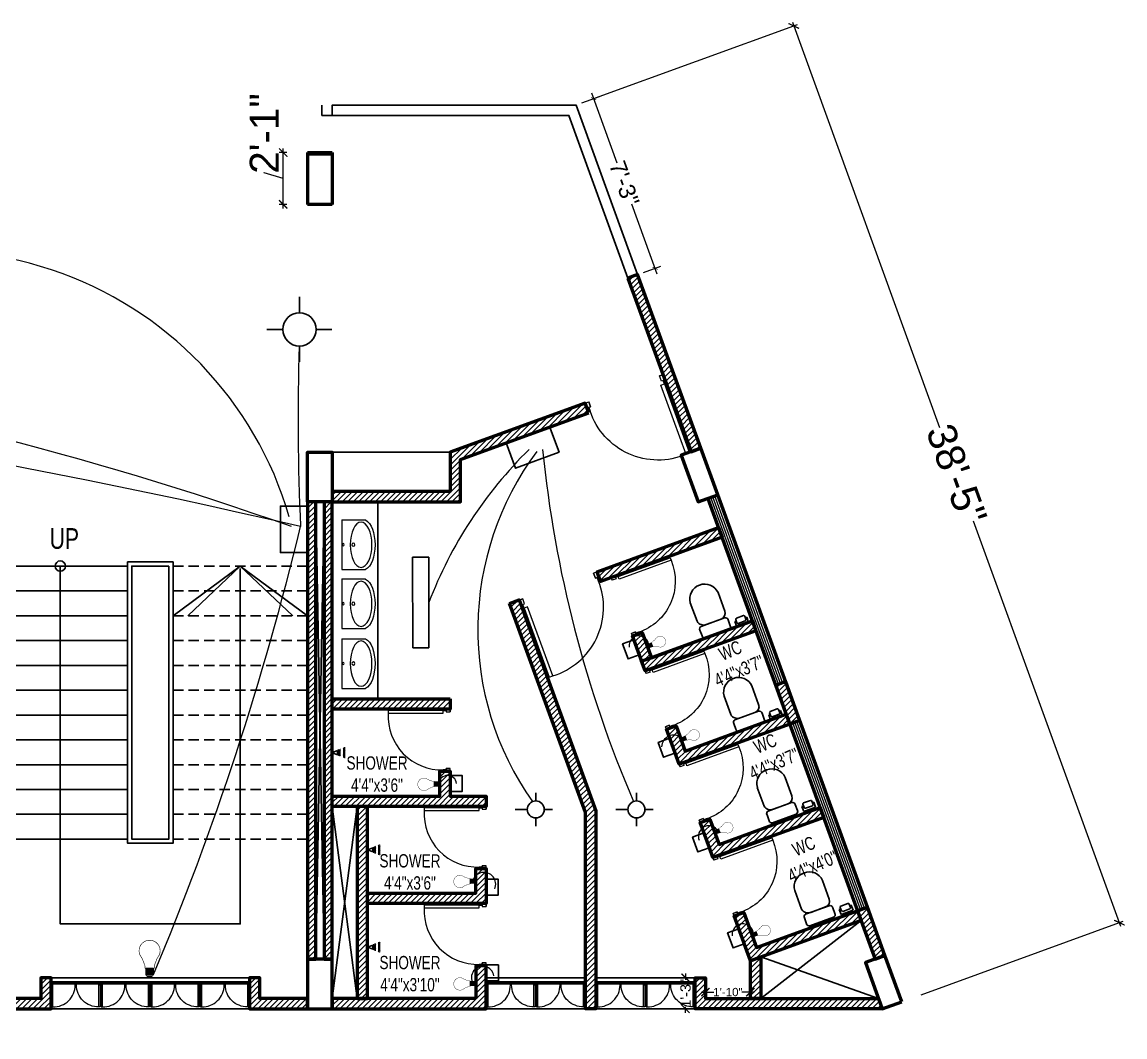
# Model space of a CAD drawing. Header units: inches. Extents: x -20263 to 10253, y -4567 to 3195.
# Drawn here: x -8318 to -7785, y 55 to 546 of the extents above; entities that cross this region are included whole.
import ezdxf

# ---------------------------------------------------------------- set-up
doc = ezdxf.new("R2010")
doc.units = ezdxf.units.IN
doc.header["$MEASUREMENT"] = 0
doc.linetypes.add('DASHED2', pattern=[0.375, 0.25, -0.125])
for name, color, linetype, lineweight in [('A-TEXT', 7, 'Continuous', 5), ('ar-DOOR-WOOD', 44, 'Continuous', 0), ('column', 1, 'Continuous', 50), ('Dimension', 18, 'Continuous', 9), ('illustr-TOILET FIXTURE', 171, 'Continuous', 0), ('light wiring', 1, 'Continuous', 5), ('Main Wall', 250, 'Continuous', 13), ('window', 160, 'Continuous', 9)]:
    doc.layers.add(name, color=color, linetype=linetype, lineweight=lineweight)
for name, color, linetype in [('BOX', 7, 'Continuous'), ('Electrical Installation', 50, 'Continuous'), ('plug ins', 7, 'Continuous')]:
    doc.layers.add(name, color=color, linetype=linetype)
doc.layers.add('hatch brick', color=32, linetype='Continuous', lineweight=0, transparency=0.4)
doc.styles.add('SIMPLE', font='romantic.ttf')
doc.styles.get("Standard").update_dxf_attribs({"font": 'arial.ttf'})
doc.dimstyles.new('Architectural', dxfattribs={"dimtxt": 14, "dimasz": 4, "dimexe": 2, "dimexo": 10, "dimgap": 0.09, "dimtad": 0, "dimdec": 0, "dimzin": 0, "dimdsep": 46, "dimlunit": 4, "dimtxsty": 'Standard', "dimblk": 'ARCHTICK', "dimcen": 0.09, "dimdle": 2, "dimclrd": 256, "dimclre": 256, "dimclrt": 256, "dimadec": 0, "dimazin": 0, "dimtfac": 1, "dimtdec": 0, "dimtofl": 0, "dimtmove": 1, "dimatfit": 2, "dimfxl": 12, "dimtolj": 1, "dimtzin": 0, "dimlwd": -1, "dimlwe": -1, "dimarcsym": 0})
doc.dimstyles.new('Architectural small', dxfattribs={"dimtxt": 8, "dimasz": 2, "dimexe": 3, "dimexo": 3, "dimgap": 0.09, "dimtad": 0, "dimdec": 0, "dimzin": 0, "dimdsep": 46, "dimlunit": 4, "dimtxsty": 'Standard', "dimblk": 'ARCHTICK', "dimcen": 0.09, "dimdle": 3, "dimclrd": 6, "dimclre": 6, "dimclrt": 5, "dimadec": 0, "dimazin": 0, "dimtfac": 1, "dimtdec": 0, "dimtofl": 0, "dimtmove": 1, "dimatfit": 2, "dimfxl": 12, "dimtolj": 1, "dimtzin": 0, "dimlwd": 18, "dimlwe": 18, "dimarcsym": 0})

# ---------------------------------------------------------------- blocks, each defined once
blk = doc.blocks.new('_ArchTick')
at = {"color": 0, "linetype": 'ByBlock', "const_width": 0.15}
blk.add_lwpolyline([(-0.5, -0.5), (0.5, 0.5)], dxfattribs=at)
blk = doc.blocks.new('*D154')
at = {"layer": 'Defpoints', "color": 0, "transparency": 16777216}
for p in [(-8050.43, 505.57), (-7787.77, 110.4), (-7893, 72.18)]:
    blk.add_point(p, dxfattribs=at)
at = {"layer": 'Dimension', "transparency": 16777216}
for p, q in [((-8041.03, 508.99), (-7943.32, 544.48)), ((-7945.88, 545.68), (-7874.72, 349.78)), ((-7787.09, 108.52), (-7858.24, 304.42)), ((-7883.6, 75.59), (-7785.89, 111.08))]:
    blk.add_line(p, q, dxfattribs=at)
at = {"layer": 'Dimension', "transparency": 16777216, "xscale": 4, "yscale": 4, "zscale": 4}
for p, rotation in [((-7945.2, 543.8), 109.9628844869782), ((-7787.77, 110.4), 289.9628844869782)]:
    blk.add_blockref('_ArchTick', p, dxfattribs=dict(at, rotation=rotation))
at = {"layer": 'Dimension', "transparency": 16777216, "insert": (-7866.48, 327.1), "char_height": 14, "attachment_point": 5, "rotation": 289.9629}
blk.add_mtext('\\A1;38\'-5"', dxfattribs=at)
blk = doc.blocks.new('*D156')
at = {"layer": 'Defpoints', "color": 0, "transparency": 16777216}
for p in [(-8050.43, 505.57), (-8012.27, 426.68), (-8020.67, 423.63)]:
    blk.add_point(p, dxfattribs=at)
at = {"layer": 'Dimension', "color": 6, "lineweight": 18, "transparency": 16777216}
for p, q in [((-8047.61, 506.6), (-8039.21, 509.65)), ((-8043.05, 511.44), (-8030.8, 477.7)), ((-8011.24, 423.86), (-8023.5, 457.6)), ((-8017.85, 424.66), (-8009.45, 427.71))]:
    blk.add_line(p, q, dxfattribs=at)
at = {"layer": 'Dimension', "color": 6, "lineweight": 18, "transparency": 16777216, "xscale": 2, "yscale": 2, "zscale": 2}
for p, rotation in [((-8042.03, 508.62), 109.9610434408243), ((-8012.27, 426.68), 289.9610434408243)]:
    blk.add_blockref('_ArchTick', p, dxfattribs=dict(at, rotation=rotation))
at = {"layer": 'Dimension', "color": 5, "transparency": 16777216, "insert": (-8027.15, 467.65), "char_height": 8, "attachment_point": 5, "rotation": 289.961}
blk.add_mtext('\\A1;7\'-3"', dxfattribs=at)
blk = doc.blocks.new('DOOR_45')
at = {"layer": 'ar-DOOR-WOOD'}
for p, q in [((-11008.75, 15426.44), (-11008.75, 15424.44)), ((-10968.75, 15426.44), (-11008.75, 15426.44)), ((-11008.75, 15424.44), (-10968.75, 15424.44)), ((-10968.75, 15427.44), (-10963.75, 15427.44)), ((-10968.75, 15427.44), (-10968.75, 15426.44)), ((-10968.75, 15424.44), (-10968.75, 15426.44)), ((-10968.75, 15426.44), (-10966.75, 15426.44)), ((-10966.75, 15426.44), (-10966.75, 15425.44)), ((-10966.75, 15425.44), (-10963.75, 15425.44)), ((-10963.75, 15427.44), (-10963.75, 15425.44)), ((-10968.75, 15382.44), (-10968.75, 15383.44)), ((-10968.75, 15383.44), (-10966.75, 15383.44)), ((-10968.75, 15382.44), (-10963.75, 15382.44)), ((-10966.75, 15384.44), (-10963.75, 15384.44)), ((-10966.75, 15383.44), (-10966.75, 15384.44)), ((-10963.75, 15382.44), (-10963.75, 15384.44))]:
    blk.add_line(p, q, dxfattribs=at)
for points in [[(-10968.75, 15426.44), (-11008.75, 15426.44), (-11008.75, 15424.44), (-10968.75, 15424.44)], [(-10963.75, 15427.44), (-10968.75, 15427.44), (-10968.75, 15426.44), (-10966.75, 15426.44), (-10966.75, 15425.44), (-10963.75, 15425.44)], [(-10968.75, 15383.44), (-10968.75, 15382.44), (-10963.75, 15382.44), (-10963.75, 15384.44), (-10966.75, 15384.44), (-10966.75, 15383.44)]]:
    blk.add_lwpolyline(points, close=True, dxfattribs=at)
blk.add_arc((-10969.89, 15422.35), 38.92, 176.90834, 271.67702, dxfattribs=at)
blk = doc.blocks.new('T-FIX-027')
at = {"layer": 'illustr-TOILET FIXTURE'}
for p, q in [((-11843.84, 14568.89), (-11843.84, 14557.43)), ((-11843.84, 14568.89), (-11843.84, 14557.43)), ((-11843.84, 14568.89), (-11819.84, 14568.89)), ((-11843.84, 14568.89), (-11819.84, 14568.89)), ((-11819.84, 14568.89), (-11819.84, 14557.43)), ((-11819.84, 14568.89), (-11819.84, 14557.43))]:
    blk.add_line(p, q, dxfattribs=at)
for centre, radius in [((-11831.91, 14568.32), 0.508), ((-11831.91, 14568.32), 0.508), ((-11831.91, 14563.34), 0.762), ((-11831.91, 14563.34), 0.762)]:
    blk.add_circle(centre, radius, dxfattribs=at)
blk.add_ellipse((-11831.84, 14559.64), major_axis=(-10.93, 0), ratio=0.480383, dxfattribs=at)
blk.add_ellipse((-11831.84, 14559.64), major_axis=(-10.93, 0), ratio=0.480383, dxfattribs=at)
blk.add_ellipse((-11831.84, 14558.89), major_axis=(-12.37, 0), ratio=0.48498, start_param=6.528919, end_param=9.179045, dxfattribs=at)
blk.add_ellipse((-11831.84, 14558.89), major_axis=(-12.37, 0), ratio=0.48498, start_param=6.528919, end_param=9.179045, dxfattribs=at)
blk = doc.blocks.new('stair final')
for points in [[(82, 124), (82, -90), (-70, -90), (-70, 124)], [(-37.5, 124), (-37.5, -49), (49.5, -49), (49.5, 122.75)], [(17, 100), (49.5, 124), (82, 100)], [(24.2, 100), (49.5, 124)], [(49.5, 124), (75, 100)], [(82, -8), (82, -90)]]:
    blk.add_lwpolyline(points)
blk.add_lwpolyline([(-5, 126), (17, 126), (17, -10), (-5, -10)], close=True)
blk.add_circle((-37.5, 124), 2.49)
at = {"layer": 'BOX', "ltscale": 2000}
for p, q in [((-5, 124), (-70, 124)), ((-5, 112), (-70, 112)), ((-5, 100), (-70, 100)), ((-5, 88), (-70, 88)), ((-5, 76), (-70, 76)), ((-5, 64), (-70, 64)), ((-5, 52), (-70, 52)), ((-5, 40), (-70, 40)), ((-5, 28), (-70, 28)), ((-5, 16), (-70, 16)), ((-5, 4), (-70, 4)), ((-5, -8), (-70, -8)), ((0, -8), (-3, -8)), ((15, -8), (12, -8))]:
    blk.add_line(p, q, dxfattribs=at)
at = {"layer": 'BOX', "linetype": 'DASHED2', "ltscale": 20}
for p, q in [((82, 124), (17, 124)), ((82, 112), (17, 112)), ((82, 100), (17, 100)), ((82, 88), (17, 88)), ((82, 76), (17, 76)), ((82, 64), (17, 64)), ((82, 52), (17, 52)), ((82, 40), (17, 40)), ((82, 28), (17, 28)), ((82, 16), (17, 16)), ((82, 4), (17, 4)), ((82, -8), (17, -8))]:
    blk.add_line(p, q, dxfattribs=at)
at = {"layer": 'BOX', "ltscale": 2000}
for points in [[(17, 124), (17, -10), (-5, -10), (-5, 124)], [(-3, 124), (15, 124)]]:
    blk.add_lwpolyline(points, dxfattribs=at)
blk.add_lwpolyline([(15, 124), (15, -8), (-3, -8), (-3, 124)], close=True, dxfattribs=at)
blk = doc.blocks.new('wc')
at = {"linetype": 'Continuous'}
for p, q in [((17795.02, 10409.39), (17795.02, 10412.39)), ((17796.16, 10413.89), (17808.33, 10413.89)), ((17809.55, 10412.39), (17809.55, 10409.39)), ((17795.14, 10404.89), (17795.14, 10395.33)), ((17808.24, 10407.89), (17796.16, 10407.89)), ((17806.43, 10407.89), (17798.79, 10407.89)), ((17809.43, 10395.33), (17809.43, 10404.89)), ((17802.29, 10388.83), (17802.29, 10388.83))]:
    blk.add_line(p, q, dxfattribs=at)
for centre, radius, start, end in [((17796.22, 10412.67), 1.22, 92.839, 193.0763), ((17796.22, 10409.11), 1.22, 166.9235, 267.161), ((17808.21, 10409.24), 1.35, 271.2066, 6.2687), ((17808.28, 10412.6), 1.29, 350.3937, 88.0376), ((17798.7, 10404.28), 3.61, 88.6213, 170.3077), ((17806.43, 10404.89), 3, 0, 90), ((17802.2, 10395.91), 7.08, 184.6705, 270.7333), ((17802.38, 10395.91), 7.08, 269.2667, 355.3295)]:
    blk.add_arc(centre, radius, start, end, dxfattribs=at)
blk = doc.blocks.new('nap')
at = {"linetype": 'Continuous'}
for p, q in [((17810.88, 10410.98), (17810.88, 10413.6)), ((17810.88, 10413.6), (17817, 10413.6)), ((17811.65, 10410.98), (17810.88, 10410.98)), ((17811.65, 10410.19), (17811.65, 10411.93)), ((17812.15, 10412.43), (17815.76, 10412.43)), ((17815.76, 10409.69), (17812.15, 10409.69)), ((17816.26, 10411.93), (17816.26, 10410.19)), ((17817, 10410.98), (17816.26, 10410.98)), ((17817, 10413.6), (17817, 10410.98))]:
    blk.add_line(p, q, dxfattribs=at)
for centre, start, end in [((17812.15, 10411.93), 90, 180), ((17812.15, 10410.19), 180, 270), ((17815.76, 10411.93), 0, 90), ((17815.76, 10410.19), 270, 0)]:
    blk.add_arc(centre, 0.5, start, end, dxfattribs=at)
blk = doc.blocks.new('toilet stair block final')
h = blk.add_hatch()
h.set_pattern_fill('ANSI31', color=256, scale=15)
h.set_pattern_definition([(45, (1.7069, -4.6996), (-1.325825, 1.325825), [])])
h.paths.add_polyline_path([(145.14, -46.57), (150.14, -44.75), (150.14, -64.82), (145.14, -64.82)])
at = {"layer": 'hatch brick'}
h = blk.add_hatch(dxfattribs=at)
h.set_pattern_fill('ANSI31', color=256, scale=15)
h.paths.add_polyline_path([(85.96, 283.35), (116.45, 199.41), (121.15, 201.12), (90.63, 285.05)])
h = blk.add_hatch(dxfattribs=at)
h.set_pattern_fill('ANSI31', color=256, scale=15)
edge = h.paths.add_edge_path()
edge.add_line((67.04, 218.27), (65.33, 222.97))
edge.add_line((65.33, 222.97), (0, 199.18))
edge.add_line((0, 199.18), (0, 180.18))
edge.add_line((0, 180.18), (-57, 180.18))
edge.add_line((-57, 180.18), (-57, 175.18))
edge.add_line((-57, 175.18), (5, 175.18))
edge.add_line((5, 175.18), (5, 195.68))
edge.add_line((5, 195.68), (67.04, 218.27))
h = blk.add_hatch(dxfattribs=at)
h.set_pattern_fill('ANSI31', color=256, scale=15)
h.paths.add_polyline_path([(-233, 175.18), (-233, -45.82), (-229, -45.82), (-229, 175.18)])
h = blk.add_hatch(dxfattribs=at)
h.set_pattern_fill('ANSI31', color=256, scale=15)
h.set_pattern_definition([(45, (7, 0), (-1.325825, 1.325825), [])])
h.paths.add_polyline_path([(-225, 175.18), (-225, -45.82), (-221, -45.82), (-221, 175.18)])
h = blk.add_hatch(dxfattribs=at)
h.set_pattern_fill('ANSI31', color=256, scale=15)
h.set_pattern_definition([(45, (164, 0), (-1.325825, 1.325825), [])])
h.paths.add_polyline_path([(-69, 175.18), (-69, -45.82), (-65, -45.82), (-65, 175.18)])
h = blk.add_hatch(dxfattribs=at)
h.set_pattern_fill('ANSI31', color=256, scale=15)
h.paths.add_polyline_path([(-61, 175.18), (-61, -45.82), (-57, -45.82), (-57, 175.18)])
h = blk.add_hatch(dxfattribs=at)
h.set_pattern_fill('ANSI31', color=256, scale=15)
h.set_pattern_definition([(45, (-1.4041, 77.1201), (-1.325825, 1.325825), [])])
h.paths.add_polyline_path([(131.46, 158.06), (72.72, 136.72), (71.01, 141.42), (129.75, 162.76)])
h = blk.add_hatch(dxfattribs=at)
h.set_pattern_fill('ANSI31', color=256, scale=15)
edge = h.paths.add_edge_path()
edge.add_line((28.72, 126.06), (33.42, 127.77))
edge.add_line((33.42, 127.77), (70.4, 25.94))
edge.add_line((70.4, 25.94), (70.4, -69.82))
edge.add_line((70.4, -69.82), (65.4, -69.82))
edge.add_line((65.4, -69.82), (65.4, 25.06))
edge.add_line((65.4, 25.06), (28.72, 126.06))
h = blk.add_hatch(dxfattribs=at)
h.set_pattern_fill('ANSI31', color=256, scale=15)
h.set_pattern_definition([(45, (-1.0627, 76.1802), (-1.325825, 1.325825), [])])
edge = h.paths.add_edge_path()
edge.add_line((94.28, 93.48), (88.13, 110.4))
edge.add_line((88.13, 110.4), (92.83, 112.11))
edge.add_line((92.83, 112.11), (97.27, 99.88))
edge.add_line((97.27, 99.88), (146.14, 117.64))
edge.add_line((146.14, 117.64), (147.85, 112.94))
edge.add_line((147.85, 112.94), (94.28, 93.48))
h = blk.add_hatch(dxfattribs=at)
h.set_pattern_fill('ANSI31', color=256, scale=15)
h.set_pattern_definition([(45, (-56625.152, -18759.7349), (-1.325825215, 1.325825215), [])])
edge = h.paths.add_edge_path()
edge.add_line((157.41, 86.62), (162.11, 88.33))
edge.add_line((162.11, 88.33), (168.94, 69.53))
edge.add_line((168.94, 69.53), (164.23, 67.82))
edge.add_line((164.23, 67.82), (157.4, 86.62))
h = blk.add_hatch(dxfattribs=at)
h.set_pattern_fill('ANSI31', color=256, scale=15)
h.paths.add_polyline_path([(0, 80), (0, 75), (-57, 75), (-57, 80)])
h = blk.add_hatch(dxfattribs=at)
h.set_pattern_fill('ANSI31', color=256, scale=15)
h.set_pattern_definition([(45, (15.3236, 31.0638), (-1.325825, 1.325825), [])])
edge = h.paths.add_edge_path()
edge.add_line((110.66, 48.37), (104.52, 65.29))
edge.add_line((104.52, 65.29), (109.22, 66.99))
edge.add_line((109.22, 66.99), (113.66, 54.77))
edge.add_line((113.66, 54.77), (162.52, 72.52))
edge.add_line((162.52, 72.52), (164.23, 67.82))
edge.add_line((164.23, 67.82), (110.66, 48.37))
h = blk.add_hatch(dxfattribs=at)
h.set_pattern_fill('ANSI31', color=256, scale=15)
h.paths.add_polyline_path([(0, 28), (-57, 28), (-57, 33), (-5, 33), (-5, 45), (0, 45), (0, 33), (17.4, 33), (17.4, 28)])
h = blk.add_hatch(dxfattribs=at)
h.set_pattern_fill('ANSI31', color=256, scale=15)
h.paths.add_polyline_path([(-45, -64.82), (-40, -64.82), (-40, 28), (-45, 28)])
h = blk.add_hatch(dxfattribs=at)
h.set_pattern_fill('ANSI31', color=256, scale=15)
h.set_pattern_definition([(45, (15.3236, 31.0638), (-1.325825, 1.325825), [])])
h.paths.add_polyline_path([(125.34, 7.95), (120.9, 20.17), (125.6, 21.88), (130.04, 9.66), (178.91, 27.41), (180.62, 22.71), (127.05, 3.25)])
h = blk.add_hatch(dxfattribs=at)
h.set_pattern_fill('ANSI31', color=256, scale=15)
h.set_pattern_definition([(45, (17.4023, 0), (-1.325825, 1.325825), [])])
h.paths.add_polyline_path([(-40, -14), (12.4, -14), (12.4, -2), (17.4, -2), (17.4, -19), (-40, -19)])
h = blk.add_hatch(dxfattribs=at)
h.set_pattern_fill('ANSI31', color=256, scale=15)
h.paths.add_polyline_path([(201.71, -20.7), (197.01, -22.41), (205.51, -45.81), (210.21, -44.1)])
h = blk.add_hatch(dxfattribs=at)
h.set_pattern_fill('ANSI31', color=256, scale=15)
h.set_pattern_definition([(45, (33.4168, -18.7522), (-1.325825, 1.325825), [])])
h.paths.add_polyline_path([(143.44, -41.87), (137.29, -24.95), (141.99, -23.24), (148.14, -40.16), (197.01, -22.41), (198.72, -27.11), (145.14, -46.57)])
h = blk.add_hatch(dxfattribs=at)
h.set_pattern_fill('ANSI31', color=256, scale=15)
h.paths.add_polyline_path([(12.4, -64.82), (0, -64.82), (-57, -64.82), (-57, -69.82), (17.4, -69.82), (17.4, -49), (12.4, -49)])
h = blk.add_hatch(dxfattribs=at)
h.set_pattern_fill('ANSI31', color=256, scale=15)
h.paths.add_polyline_path([(-193, -64.82), (-193, -54.82), (-198, -54.82), (-198, -64.82), (-221, -64.82), (-221, -69.82), (-193, -69.82)])
h = blk.add_hatch(dxfattribs=at)
h.set_pattern_fill('ANSI31', color=256, scale=15)
h.paths.add_polyline_path([(-97, -64.82), (-97, -69.82), (-69, -69.82), (-69, -64.82), (-92, -64.82), (-92, -54.82), (-97, -54.82)])
h = blk.add_hatch(dxfattribs=at)
h.set_pattern_fill('ANSI31', color=256, scale=15)
h.paths.add_polyline_path([(118.4, -54.82), (123.4, -54.82), (123.4, -64.82), (207.11, -64.82), (208.92, -69.82), (118.4, -69.82)])
for points in [[(-62, 367), (-62, 362), (57.4, 362), (85.96, 283.35)], [(90.63, 285.05), (60.9, 367), (-57, 367)], [(-229, 175.18), (-225, -45.82)], [(-229, -45.82), (-225, 175.18)], [(-65, -45.82), (-61, 175.18)], [(-65, 175.18), (-61, -45.82)], [(-57, 28), (-45, -64.82)], [(-57, -64.82), (-45, 28)], [(150.14, -64.82), (198.72, -27.11)], [(150.14, -44.75), (207.11, -64.82)]]:
    blk.add_lwpolyline(points)
at = {"color": 0, "lineweight": 50}
for points in [[(85.96, 283.35), (116.45, 199.41), (121.15, 201.12), (90.63, 285.05), (85.96, 283.35)], [(67.04, 218.27), (65.33, 222.97), (0, 199.18), (0, 180.18), (-57, 180.18), (-57, 175.18), (5, 175.18), (5, 195.68), (67.04, 218.27)], [(124.63, 176.85), (197.01, -22.41), (201.71, -20.7), (129.33, 178.56)], [(28.72, 126.06), (33.42, 127.77), (70.4, 25.94), (70.4, -69.82), (65.4, -69.82), (65.4, 25.06), (28.72, 126.06)], [(94.28, 93.48), (88.13, 110.4), (92.83, 112.11), (97.27, 99.88), (146.14, 117.64), (147.85, 112.94), (94.28, 93.48), (94.28, 93.48)], [(157.41, 86.62), (162.11, 88.33), (168.94, 69.53), (164.23, 67.82), (157.4, 86.62)], [(0, 80), (0, 75), (-57, 75), (-57, 80), (0, 80)], [(110.66, 48.37), (104.52, 65.29), (109.22, 66.99), (113.66, 54.77), (162.52, 72.52), (164.23, 67.82), (110.66, 48.37), (110.66, 48.37)], [(0, 28), (-57, 28), (-57, 33), (-5, 33), (-5, 45), (0, 45), (0, 33), (17.4, 33), (17.4, 28), (0, 28)], [(125.34, 7.95), (120.9, 20.17), (125.6, 21.88), (130.04, 9.66), (178.91, 27.41), (180.62, 22.71), (127.05, 3.25), (125.34, 7.95)], [(143.44, -41.87), (137.29, -24.95), (141.99, -23.24), (148.14, -40.16), (197.01, -22.41), (198.72, -27.11), (145.14, -46.57), (143.44, -41.87)], [(12.4, -64.82), (0, -64.82), (0, -64.82), (-57, -64.82), (-57, -69.82), (17.4, -69.82), (17.4, -69.82), (17.4, -49), (12.4, -49), (12.4, -64.82)]]:
    blk.add_lwpolyline(points, dxfattribs=at)
at = {"color": 1, "lineweight": 50}
blk.add_lwpolyline([(-57, 175.18), (-69, 175.18), (-69, 199.18), (-57, 199.18), (-57, 175.18)], dxfattribs=at)
for points in [[(129.33, 178.56), (121.14, 201.12), (111.74, 197.7), (119.93, 175.15)], [(218.32, -66.4), (210.21, -44.07), (200.81, -47.49), (208.92, -69.82)]]:
    blk.add_lwpolyline(points, close=True, dxfattribs=at)
at = {"color": 0, "lineweight": 50}
for points in [[(-61, 175.18), (-61, -45.82), (-57, -45.82), (-57, 175.18)], [(131.46, 158.06), (72.72, 136.72), (71.01, 141.42), (129.75, 162.76)], [(147.85, 112.94), (94.28, 93.48), (92.57, 98.18), (146.14, 117.64)], [(-45, -64.82), (-40, -64.82), (-40, 28), (-45, 28)], [(-40, -14), (12.4, -14), (12.4, -2), (17.4, -2), (17.4, -19), (-40, -19)], [(201.71, -20.7), (197.01, -22.41), (205.51, -45.81), (210.21, -44.1)], [(145.14, -46.57), (150.14, -44.75), (150.14, -64.82), (145.14, -64.82)], [(-193, -64.82), (-193, -54.82), (-198, -54.82), (-198, -64.82), (-221, -64.82), (-221, -69.82), (-193, -69.82)], [(-97, -64.82), (-97, -69.82), (-69, -69.82), (-69, -64.82), (-92, -64.82), (-92, -54.82), (-97, -54.82)], [(118.4, -54.82), (118.4, -54.82), (123.4, -54.82), (123.4, -64.82), (207.11, -64.82), (208.92, -69.82), (118.4, -69.82)]]:
    blk.add_lwpolyline(points, close=True, dxfattribs=at)
blk.add_lwpolyline([(-193, -69.82), (-97, -69.82), (-97, -54.82), (-193, -54.82)], close=True)
at = {"layer": 'BOX', "ltscale": 2000}
for p, q in [((0, 199.18), (-57, 199.18)), ((-57, 175.18), (-57, 80.18)), ((-35, 175.18), (-35, 80.18))]:
    blk.add_line(p, q, dxfattribs=at)
for points in [[(65.4, -69.82), (17.4, -69.82), (17.4, -54.82), (65.4, -54.82)], [(118.4, -69.82), (70.4, -69.82), (70.4, -54.82), (118.4, -54.82)]]:
    blk.add_lwpolyline(points, close=True, dxfattribs=at)
at = {"layer": 'Main Wall', "color": 1, "lineweight": 50}
for points in [[(-233, 175.18), (-221, 175.18), (-221, 199.18), (-233, 199.18), (-233, 175.18)], [(-233, -69.82), (-221, -69.82), (-221, -45.82), (-233, -45.82), (-233, -69.82)], [(-69, -69.82), (-57, -69.82), (-57, -45.82), (-69, -45.82), (-69, -69.82)]]:
    blk.add_lwpolyline(points, dxfattribs=at)
at = {"layer": 'Main Wall', "color": 0, "lineweight": 50}
for points in [[(-233, 175.18), (-233, -45.82), (-229, -45.82), (-229, 175.18)], [(-225, 175.18), (-225, -45.82), (-221, -45.82), (-221, 175.18)], [(-69, 175.18), (-69, -45.82), (-65, -45.82), (-65, 175.18)]]:
    blk.add_lwpolyline(points, close=True, dxfattribs=at)
at = {"layer": 'window', "ltscale": 2000}
for points in [[(158.82, 87.14), (126.05, 177.37)], [(159.76, 87.48), (126.98, 177.71)], [(160.7, 87.82), (127.92, 178.05)], [(198.42, -21.9), (165.65, 68.34)], [(199.36, -21.55), (166.59, 68.68)], [(200.3, -21.21), (167.53, 69.02)]]:
    blk.add_lwpolyline(points, dxfattribs=at)
at = {"extrusion": (0, 0, -1)}
for p, xscale, yscale, zscale, rotation in [((16117.31, 4701.45), 0.8888892124533201, 0.8888892124533201, -0.8888892124533201, 69.99006771556789), ((3281.08, -12023.71), 0.6666666666666669, 0.6666666666666669, -0.6666666666666669, 340.0389565718659), ((3264.7, -12068.82), 0.6666666666666669, 0.6666666666666669, -0.6666666666666669, 340.0389565718659), ((3248.31, -12113.94), 0.6666666666666669, 0.6666666666666669, -0.6666666666666669, 340.0389565718659), ((3231.93, -12159.05), 0.6666666666666669, 0.6666666666666669, -0.6666666666666669, 340.0389565718659)]:
    blk.add_blockref('DOOR_45', p, dxfattribs=dict(at, xscale=xscale, yscale=yscale, zscale=zscale, rotation=rotation))
blk.add_blockref('stair final', (-151, 20.18))
at = {"extrusion": (0, 0, -1), "zscale": -1, "rotation": 160.0389565718658}
for name, p in [('wc', (20158.79, 3822.37)), ('nap', (20157.38, 3822.57)), ('wc', (20142.41, 3777.25)), ('nap', (20141, 3777.46)), ('wc', (20126.36, 3733.08)), ('nap', (20124.95, 3733.28)), ('wc', (20108.27, 3683.26)), ('nap', (20106.86, 3683.46))]:
    blk.add_blockref(name, p, dxfattribs=at)
at = {"xscale": 0.666666606798147, "yscale": 0.666666606798147, "zscale": 0.666666606798147}
for p in [(7309.17, -10209.96), (7326.57, -10256.96), (7326.57, -10303.96)]:
    blk.add_blockref('DOOR_45', p, dxfattribs=at)
at = {"layer": 'illustr-TOILET FIXTURE', "extrusion": (0, 0, -1), "zscale": -1, "rotation": 270}
for p in [(-14516.54, -11677.4), (-14516.54, -11705.92), (-14516.54, -11734.81)]:
    blk.add_blockref('T-FIX-027', p, dxfattribs=at)
at = {"layer": 'Main Wall', "xscale": 0.888888888888914, "yscale": 0.888888888888914, "zscale": 0.888888888888914, "rotation": 109.9621850072985}
blk.add_blockref('DOOR_45', (9595.65, 13969.5), dxfattribs=at)
blk = doc.blocks.new('DOOR_40')
at = {"layer": 'ar-DOOR-WOOD'}
for p, q in [((-11029.1, 15421.4), (-11064.1, 15421.4)), ((-11064.1, 15421.4), (-11064.1, 15419.4)), ((-11064.1, 15419.4), (-11029.1, 15419.4)), ((-11029.1, 15422.4), (-11024.1, 15422.4)), ((-11029.1, 15422.4), (-11029.1, 15421.4)), ((-11029.1, 15419.4), (-11029.1, 15421.4)), ((-11029.1, 15421.4), (-11027.1, 15421.4)), ((-11027.1, 15421.4), (-11027.1, 15420.4)), ((-11027.1, 15420.4), (-11024.1, 15420.4)), ((-11024.1, 15422.4), (-11024.1, 15420.4)), ((-11029.1, 15383.4), (-11027.1, 15383.4)), ((-11029.1, 15382.4), (-11029.1, 15383.4)), ((-11029.1, 15382.4), (-11024.1, 15382.4)), ((-11027.1, 15383.4), (-11027.1, 15384.4)), ((-11027.1, 15384.4), (-11024.1, 15384.4)), ((-11024.1, 15382.4), (-11024.1, 15384.4))]:
    blk.add_line(p, q, dxfattribs=at)
blk.add_arc((-11029.4, 15418.2), 34.8, 178.03, 270.3561, dxfattribs=at)
blk = doc.blocks.new('ftt')
at = {"layer": 'plug ins', "linetype": 'Continuous'}
for p, q in [((76688.16, 107266.81), (76688.07, 107267.06)), ((76688.16, 107266.81), (76688.07, 107267.06)), ((76688.3, 107266.45), (76688.2, 107266.7)), ((76688.3, 107266.45), (76688.2, 107266.7)), ((76688.44, 107266.09), (76688.34, 107266.34)), ((76688.44, 107266.09), (76688.34, 107266.34)), ((76688.77, 107266.81), (76688.7, 107267.06)), ((76688.87, 107266.45), (76688.8, 107266.7)), ((76688.98, 107264.67), (76688.89, 107264.92)), ((76688.98, 107264.67), (76688.89, 107264.92)), ((76688.97, 107266.09), (76688.9, 107266.34)), ((76689.12, 107264.31), (76689.02, 107264.56)), ((76689.12, 107264.31), (76689.02, 107264.56)), ((76689.26, 107263.95), (76689.16, 107264.2)), ((76689.26, 107263.95), (76689.16, 107264.2)), ((76689.34, 107266.81), (76689.3, 107267.06)), ((76689.37, 107264.67), (76689.3, 107264.92)), ((76689.39, 107263.6), (76689.3, 107263.85)), ((76689.39, 107263.6), (76689.3, 107263.85)), ((76689.41, 107266.45), (76689.36, 107266.7)), ((76689.47, 107264.31), (76689.4, 107264.56)), ((76689.47, 107266.09), (76689.43, 107266.34)), ((76689.44, 107263.47), (76691.44, 107263.47)), ((76690.06, 107261.85), (76689.44, 107263.47)), ((76690.06, 107261.85), (76689.44, 107263.47)), ((76690.06, 107261.85), (76689.44, 107263.47)), ((76689.57, 107263.95), (76689.5, 107264.2)), ((76689.67, 107263.6), (76689.6, 107263.85)), ((76689.74, 107264.67), (76689.69, 107264.92)), ((76689.8, 107264.31), (76689.76, 107264.56)), ((76689.87, 107263.95), (76689.82, 107264.2)), ((76689.9, 107266.81), (76689.87, 107267.06)), ((76689.93, 107263.6), (76689.89, 107263.85)), ((76689.93, 107266.45), (76689.91, 107266.7)), ((76689.96, 107266.09), (76689.94, 107266.34)), ((76690.09, 107264.67), (76690.07, 107264.92)), ((76690.12, 107264.31), (76690.1, 107264.56)), ((76690.16, 107263.95), (76690.13, 107264.2)), ((76690.19, 107263.6), (76690.17, 107263.85)), ((76690.44, 107266.81), (76690.44, 107267.06)), ((76690.44, 107266.45), (76690.44, 107266.7)), ((76690.44, 107266.09), (76690.44, 107266.34)), ((76690.44, 107264.67), (76690.44, 107264.92)), ((76690.44, 107264.31), (76690.44, 107264.56)), ((76690.44, 107263.95), (76690.44, 107264.2)), ((76690.44, 107263.6), (76690.44, 107263.85)), ((76690.69, 107263.6), (76690.71, 107263.85)), ((76690.72, 107263.95), (76690.74, 107264.2)), ((76690.75, 107264.31), (76690.78, 107264.56)), ((76690.79, 107264.67), (76690.81, 107264.92)), ((76690.81, 107261.85), (76691.44, 107263.47)), ((76690.92, 107266.09), (76690.94, 107266.34)), ((76690.94, 107263.6), (76690.99, 107263.85)), ((76690.95, 107266.45), (76690.98, 107266.7)), ((76690.99, 107266.81), (76691.01, 107267.06)), ((76691.01, 107263.95), (76691.06, 107264.2)), ((76691.08, 107264.31), (76691.12, 107264.56)), ((76691.14, 107264.67), (76691.19, 107264.92)), ((76691.21, 107263.6), (76691.28, 107263.85)), ((76691.31, 107263.95), (76691.38, 107264.2)), ((76691.41, 107266.09), (76691.46, 107266.34)), ((76691.41, 107264.31), (76691.48, 107264.56)), ((76691.48, 107266.45), (76691.52, 107266.7)), ((76691.48, 107263.6), (76691.58, 107263.85)), ((76691.51, 107264.67), (76691.58, 107264.92)), ((76691.54, 107266.81), (76691.59, 107267.06)), ((76691.62, 107263.95), (76691.72, 107264.2)), ((76691.76, 107264.31), (76691.85, 107264.56)), ((76691.9, 107264.67), (76691.99, 107264.92)), ((76691.91, 107266.09), (76691.98, 107266.34)), ((76692.01, 107266.45), (76692.09, 107266.7)), ((76692.12, 107266.81), (76692.19, 107267.06)), ((76692.45, 107266.09), (76692.54, 107266.34)), ((76692.58, 107266.45), (76692.68, 107266.7)), ((76692.72, 107266.81), (76692.82, 107267.06)), ((76690.06, 107261.85), (76690.06, 107260.87)), ((76690.81, 107261.85), (76690.81, 107260.87))]:
    blk.add_line(p, q, dxfattribs=at)
blk = doc.blocks.new('drter')
at = {"layer": 'plug ins', "rotation": 90}
blk.add_blockref('ftt', (183966.31, 30586.27), dxfattribs=at)
blk = doc.blocks.new('*D150')
at = {"layer": 'Defpoints', "color": 0, "transparency": 16777216}
for p in [(-7992.92, 83.76), (-7997.52, 68.76), (-7992.92, 68.76)]:
    blk.add_point(p, dxfattribs=at)
at = {"layer": 'Dimension', "transparency": 16777216}
for p, q in [((-7997.52, 85.76), (-7997.52, 82.76)), ((-8002.92, 83.76), (-7999.52, 83.76)), ((-7997.52, 66.76), (-7997.52, 69.76)), ((-8002.92, 68.76), (-7999.52, 68.76))]:
    blk.add_line(p, q, dxfattribs=at)
at = {"layer": 'Dimension', "transparency": 16777216, "xscale": 4, "yscale": 4, "zscale": 4}
for p, rotation in [((-7997.52, 83.76), 90), ((-7997.52, 68.76), 270)]:
    blk.add_blockref('_ArchTick', p, dxfattribs=dict(at, rotation=rotation))
at = {"layer": 'Dimension', "transparency": 16777216, "insert": (-7997.52, 76.26), "char_height": 14, "attachment_point": 5, "rotation": 90}
blk.add_mtext('\\A1;{\\H0.35714x;1\'-3"}', dxfattribs=at)
blk = doc.blocks.new('*D151')
at = {"layer": 'Defpoints', "color": 0, "transparency": 16777216}
for p in [(-7966.18, 76.83), (-7987.92, 73.76), (-7966.18, 73.76)]:
    blk.add_point(p, dxfattribs=at)
at = {"layer": 'Dimension', "transparency": 16777216}
for p, q in [((-7987.92, 83.76), (-7987.92, 78.83)), ((-7966.18, 83.76), (-7966.18, 78.83)), ((-7989.92, 76.83), (-7983.83, 76.83)), ((-7964.18, 76.83), (-7970.28, 76.83))]:
    blk.add_line(p, q, dxfattribs=at)
at = {"layer": 'Dimension', "transparency": 16777216, "xscale": 4, "yscale": 4, "zscale": 4, "rotation": 180}
blk.add_blockref('_ArchTick', (-7987.92, 76.83), dxfattribs=at)
at = {"layer": 'Dimension', "transparency": 16777216, "xscale": 4, "yscale": 4, "zscale": 4}
blk.add_blockref('_ArchTick', (-7966.18, 76.83), dxfattribs=at)
at = {"layer": 'Dimension', "transparency": 16777216, "insert": (-7977.05, 76.83), "char_height": 14, "attachment_point": 5}
blk.add_mtext('\\A1;{\\H0.28571x;1\'-10"}', dxfattribs=at)
blk = doc.blocks.new('*D152')
at = {"layer": 'Defpoints', "color": 0, "transparency": 16777216}
for p in [(-8192.07, 482.57), (-8180.33, 482.57), (-8180.33, 457.57)]:
    blk.add_point(p, dxfattribs=at)
at = {"layer": 'Dimension', "transparency": 16777216}
for p, q in [((-8190.33, 482.57), (-8194.07, 482.57)), ((-8192.07, 455.57), (-8192.07, 484.57)), ((-8201.23, 472.82), (-8201.23, 473)), ((-8192.07, 470.07), (-8201.23, 472.82)), ((-8190.33, 457.57), (-8194.07, 457.57))]:
    blk.add_line(p, q, dxfattribs=at)
at = {"layer": 'Dimension', "transparency": 16777216, "xscale": 4, "yscale": 4, "zscale": 4}
for p, rotation in [((-8192.07, 482.57), 90), ((-8192.07, 457.57), 270)]:
    blk.add_blockref('_ArchTick', p, dxfattribs=dict(at, rotation=rotation))
at = {"layer": 'Dimension', "transparency": 16777216, "insert": (-8201.23, 491.82), "char_height": 14, "attachment_point": 5, "rotation": 90}
blk.add_mtext('\\A1;2\'-1"', dxfattribs=at)
blk = doc.blocks.new('LED')
for p, q in [((-12.1, -25.6), (11.9, -25.6)), ((-11.6, -7.7), (11.7, -7.7)), ((-11.6, -11), (11.7, -9.6)), ((-11.6, -13.3), (11.7, -11.8)), ((-11.5, -15.5), (11.8, -14.1)), ((-11.3, -17.8), (11.9, -16.3)), ((-11.2, -20), (12.1, -18.6)), ((-11.2, -22.2), (12.1, -20.8)), ((-11.2, -24.5), (12.1, -23.1))]:
    blk.add_line(p, q)
at = {"lineweight": 9}
blk.add_line((7.8, -3.1), (-7.8, -3.1), dxfattribs=at)
for points, const_width in [([(5.3, 0), (5.4, 0), (5.7, 0), (6.1, -0.1), (6.6, -0.3), (7, -0.6), (7.2, -0.9), (7.4, -1.2), (7.5, -1.5), (7.7, -2), (7.7, -2.5), (7.8, -3.1), (7.7, -2.5), (7.7, -2), (7.5, -1.5), (7.4, -1.2), (7.2, -0.9), (7, -0.6), (6.6, -0.3), (6.1, -0.1), (5.7, 0), (5.4, 0), (5.3, 0), (-5.3, 0), (-5.4, 0), (-5.5, 0), (-5.8, 0), (-6.1, -0.1), (-6.4, -0.2), (-6.7, -0.5), (-7, -0.7), (-7.3, -1.1), (-7.6, -1.7), (-7.7, -2.3), (-7.8, -3.1), (-7.8, -3.1), (-7.9, -3.2), (-8.1, -3.2), (-8.3, -3.3), (-8.9, -3.6), (-9.6, -4.1), (-10.3, -4.7), (-11, -5.4), (-11.2, -5.9), (-11.4, -6.4), (-11.6, -7), (-11.6, -7.7), (-12.2, -7.7), (-12.1, -26)], 2), ([(-5.3, 0), (-5.4, 0), (-5.5, 0), (-5.8, 0), (-6.1, -0.1), (-6.4, -0.2), (-6.7, -0.5), (-7, -0.7), (-7.3, -1.1), (-7.6, -1.7), (-7.7, -2.3), (-7.8, -3.1)], 1), ([(-0.1, -111.1), (-0.2, -111.1), (-1, -111.1), (-1.8, -111.1), (-2.6, -111.1), (-3.4, -111), (-4.2, -110.9), (-5, -110.8), (-5.8, -110.6), (-6.6, -110.5), (-7.4, -110.3), (-8.1, -110.1), (-8.9, -109.9), (-9.6, -109.7), (-10.4, -109.5), (-11.1, -109.2), (-11.8, -108.9), (-12.5, -108.7), (-13.2, -108.3), (-13.9, -108), (-14.6, -107.7), (-15.3, -107.3), (-16, -106.9), (-16.6, -106.6), (-17.3, -106.2), (-17.9, -105.7), (-18.5, -105.3), (-19.2, -104.8), (-19.8, -104.4), (-20.4, -103.9), (-20.9, -103.4), (-21.5, -102.9), (-22.1, -102.4), (-22.6, -101.9), (-23.1, -101.3), (-23.7, -100.8), (-24.2, -100.2), (-24.6, -99.6), (-25.1, -99), (-25.6, -98.4), (-26, -97.8), (-26.5, -97.2), (-26.9, -96.5), (-27.3, -95.9), (-27.7, -95.2), (-28.1, -94.6), (-28.4, -93.9), (-28.8, -93.2), (-29.1, -92.5), (-29.4, -91.8), (-29.7, -91.1), (-30, -90.4), (-30.2, -89.6), (-30.5, -88.9), (-30.7, -88.1), (-30.9, -87.4), (-31.1, -86.6), (-31.2, -85.9), (-31.4, -85.1), (-31.5, -84.3), (-31.6, -83.5), (-31.7, -82.7), (-31.8, -81.9), (-31.8, -81.1), (-31.9, -80.3), (-31.9, -79.5), (-31.9, -78.2), (-31.8, -77), (-31.7, -75.8), (-31.5, -74.6), (-31.3, -73.4), (-31.1, -72.2), (-30.8, -71.1), (-30.4, -69.9), (-30, -68.8), (-29.6, -67.7), (-29.2, -66.6), (-22.1, -55), (-14.6, -35.3), (-14.1, -29.7), (-14.1, -27.1), (-12.1, -25.6)], 1.8), ([(-0.1, -111.1), (0, -111.1), (0.8, -111.1), (1.6, -111.1), (2.5, -111.1), (3.3, -111), (4, -110.9), (4.8, -110.8), (5.6, -110.6), (6.4, -110.5), (7.2, -110.3), (7.9, -110.1), (8.7, -109.9), (9.4, -109.7), (10.2, -109.5), (10.9, -109.2), (11.6, -108.9), (12.3, -108.7), (13, -108.3), (13.7, -108), (14.4, -107.7), (15.1, -107.3), (15.8, -106.9), (16.4, -106.6), (17.1, -106.2), (17.7, -105.7), (18.3, -105.3), (19, -104.8), (19.6, -104.4), (20.2, -103.9), (20.7, -103.4), (21.3, -102.9), (21.9, -102.4), (22.4, -101.9), (22.9, -101.3), (23.5, -100.8), (24, -100.2), (24.5, -99.6), (24.9, -99), (25.4, -98.4), (25.8, -97.8), (26.3, -97.2), (26.7, -96.5), (27.1, -95.9), (27.5, -95.2), (27.9, -94.6), (28.2, -93.9), (28.6, -93.2), (28.9, -92.5), (29.2, -91.8), (29.5, -91.1), (29.8, -90.4), (30, -89.6), (30.3, -88.9), (30.5, -88.1), (30.7, -87.4), (30.9, -86.6), (31, -85.9), (31.2, -85.1), (31.3, -84.3), (31.4, -83.5), (31.5, -82.7), (31.6, -81.9), (31.6, -81.1), (31.7, -80.3), (31.7, -79.5), (31.7, -78.2), (31.6, -77), (31.5, -75.8), (31.3, -74.6), (31.1, -73.4), (30.9, -72.2), (30.6, -71.1), (30.2, -69.9), (29.9, -68.8), (29.4, -67.7), (29, -66.6), (21.9, -55), (14.4, -35.3), (13.9, -29.7), (13.9, -27.1), (11.9, -25.6)], 1.8), ([(11.9, -26.1), (11.9, -7.7), (11.7, -7.7), (11.6, -7), (11.4, -6.4), (11.2, -5.9), (11, -5.4), (10.3, -4.7), (9.6, -4.1), (8.9, -3.6), (8.3, -3.3), (7.9, -3.2), (7.8, -3.1), (7.8, -3.1)], 2)]:
    blk.add_lwpolyline(points, dxfattribs=dict(const_width=const_width))
at = {"color": 7, "lineweight": 20}
blk.add_open_spline([(-9.8, -25.6), (-9.8, -25.6), (9.4, -25.6), (9.4, -25.6)], degree=3, dxfattribs=at)

msp = doc.modelspace()

# ---------------------------------------------------------------- linework, layer by layer
at = {"color": 30, "true_color": 0xf8991e}
for p, q in [((-8184.208, 412.86), (-8184.208, 405.173)), ((-8199.929, 397.139), (-8192.241, 397.139)), ((-8168.486, 397.139), (-8176.174, 397.139)), ((-8184.208, 381.418), (-8184.208, 389.105)), ((-8069.964, 173.128), (-8069.964, 169.199)), ((-8021.271, 173.128), (-8021.271, 169.199)), ((-8074.069, 165.094), (-8079.973, 165.094)), ((-8069.964, 157.06), (-8069.964, 160.988)), ((-8061.93, 165.094), (-8065.859, 165.094)), ((-8025.376, 165.094), (-8031.28, 165.094)), ((-8021.271, 157.06), (-8021.271, 160.988)), ((-8013.237, 165.094), (-8017.166, 165.094))]:
    msp.add_line(p, q, dxfattribs=at)
for points in [[(-8053.931, 500.573), (-8168.327, 500.573), (-8168.327, 505.573), (-8053.931, 505.573)], [(-8168.327, 192.952), (-8168.327, 192.202)]]:
    msp.add_lwpolyline(points)
at = {"ltscale": 2000}
msp.add_lwpolyline([(-8180.327, 457.573), (-8168.327, 457.573), (-8168.327, 481.573), (-8180.327, 481.573)], close=True, dxfattribs=at)
at = {"color": 116, "true_color": 0x136734}
for points in [[(-8084.32, 342.272), (-8063.228, 350.126), (-8058.662, 337.865), (-8079.754, 330.011)], [(-8180.327, 311.761), (-8180.327, 289.254), (-8193.41, 289.254), (-8193.41, 311.761)], [(-8111.285, 181.49), (-8105.482, 181.49), (-8105.482, 173.828), (-8111.285, 173.828)], [(-8093.899, 131.363), (-8088.096, 131.363), (-8088.096, 123.701), (-8093.899, 123.701)], [(-8093.799, 89.981), (-8087.995, 89.981), (-8087.995, 82.319), (-8093.799, 82.319)]]:
    msp.add_lwpolyline(points, close=True, dxfattribs=at)
at = {"color": 116, "true_color": 0x136734, "extrusion": (1.15108e-16, 4.18071e-17, -1)}
for points in [[(8022.507, 247.085), (8027.962, 245.104), (8025.346, 237.902), (8019.891, 239.883)], [(8005.27, 199.52), (8010.725, 197.539), (8008.109, 190.337), (8002.654, 192.318)], [(7988.671, 153.76), (7994.127, 151.778), (7991.511, 144.576), (7986.056, 146.557)], [(7971.722, 107.408), (7977.177, 105.427), (7974.561, 98.225), (7969.106, 100.206)]]:
    msp.add_lwpolyline(points, close=True, dxfattribs=at)
at = {"color": 150}
for points in [[(-8304.327, 81.761), (-8208.927, 81.761), (-8208.927, 80.761), (-8304.327, 80.761)], [(-8304.327, 81.761), (-8208.927, 81.761), (-8208.927, 81.261), (-8304.327, 81.261)], [(-8093.925, 81.761), (-8045.925, 81.761), (-8045.925, 80.761), (-8093.925, 80.761)], [(-8093.925, 81.761), (-8046.525, 81.761), (-8046.525, 81.261), (-8093.925, 81.261)], [(-8040.925, 81.761), (-7992.925, 81.761), (-7992.925, 80.761), (-8040.925, 80.761)], [(-8040.925, 81.761), (-7993.525, 81.761), (-7993.525, 81.261), (-8040.925, 81.261)]]:
    msp.add_lwpolyline(points, close=True, dxfattribs=at)
at = {"color": 30, "true_color": 0xf8991e}
for centre, radius in [((-8184.208, 397.139), 8.034), ((-8069.964, 165.094), 4.105), ((-8021.271, 165.094), 4.105)]:
    msp.add_circle(centre, radius, dxfattribs=at)
at = {"layer": 'column', "ltscale": 2000}
for p, q in [((-8180.327, 482.573), (-8168.327, 482.573)), ((-8180.327, 482.573), (-8180.327, 457.573)), ((-8180.327, 482.573), (-8168.327, 482.573)), ((-8180.327, 482.573), (-8180.327, 457.573)), ((-8168.327, 482.573), (-8168.327, 457.573)), ((-8168.327, 482.573), (-8168.327, 457.573)), ((-8168.327, 457.573), (-8180.327, 457.573)), ((-8168.327, 457.573), (-8180.327, 457.573))]:
    msp.add_line(p, q, dxfattribs=at)
at = {"layer": 'Electrical Installation', "color": 32, "true_color": 0xcd6928}
for p, q in [((-8129.47, 286.972), (-8121.695, 286.998)), ((-8129.442, 243.164), (-8129.47, 286.972)), ((-8121.695, 286.998), (-8121.622, 243.2)), ((-8121.622, 243.2), (-8129.442, 243.164))]:
    msp.add_line(p, q, dxfattribs=at)
at = {"layer": 'light wiring'}
for centre, radius, start, end in [((-8360.523, 256.518), 178.563, 16.27569, 126.92553), ((-8748.006, -1286.202), 1683.843, 70.576374, 91.872616), ((-8977.637, -3106.502), 3499.557, 76.887248, 92.72246), ((-7070.437, 353.468), 1114.461, 178.167498, 182.656974), ((-7927.624, 190.868), 207.749, 134.47224, 159.06472), ((-7953.748, 252.064), 144.22, 143.33511, 215.22638), ((-7494.115, 396.275), 575.365, 185.701508, 203.271665), ((-9568.939, 636.299), 1425.052, 337.254948, 346.424697), ((-8020.088, 244.188), 4.801, 6.02603, 187.02317), ((-8003.265, 195.231), 5.83, 49.94103, 179.15133), ((-8112.551, 177.289), 4.271, 4.97712, 175.53656), ((-7986.225, 152.166), 5.073, 40.51341, 202.06244), ((-8094.99, 129.005), 5.695, 336.26517, 164.91522), ((-7969.834, 104.66), 5.191, 359.07092, 187.42978), ((-8095.58, 83.797), 5.477, 8.88853, 210.97501)]:
    msp.add_arc(centre, radius, start, end, dxfattribs=at)

# ---------------------------------------------------------------- block references
at = {"extrusion": (0, 0, -1), "xscale": -1, "zscale": -1}
msp.add_blockref('toilet stair block final', (8111.327, 138.577), dxfattribs=at)
at = {"color": 1}
for p, xscale, yscale, zscale, rotation in [((-8015.907, 243.934), 0.0825961012495305, 0.0825961012495305, 0.0825961012495305, 110.3589558952326), ((-7999.55, 198.83), 0.0825961012495305, 0.0825961012495305, 0.0825961012495305, 110.3589558952326), ((-8116.482, 177.473), -0.09461143295443022, 0.09461143295443024, 0.09461143295443024, 271.6539938175617), ((-7983.332, 154.053), 0.0825961012495305, 0.0825961012495305, 0.0825961012495305, 110.3589558952326), ((-8099.089, 130.513), -0.09461143295443022, 0.09461143295443024, 0.09461143295443024, 271.6539938175617), ((-7965.237, 104.353), 0.0825961012495305, 0.0825961012495305, 0.0825961012495305, 110.3589558952326), ((-8256.654, 84.099), 0.1600169301085914, 0.1600169301085914, 0.1600169301085914, 180.0489376703887), ((-8099.089, 81.01), -0.09461143295443022, 0.09461143295443024, 0.09461143295443024, 271.6539938175617)]:
    msp.add_blockref('LED', p, dxfattribs=dict(at, xscale=xscale, yscale=yscale, zscale=zscale, rotation=rotation))
at = {"layer": 'Main Wall', "xscale": 0.2999999999999545, "yscale": 0.2999999999999545, "zscale": 0.2999999999999545, "rotation": 90}
for p in [(-3677.593, 3389.001), (-3653.593, 3389.001), (-3629.593, 3389.001), (-3605.593, 3389.001), (-3467.191, 3389.001), (-3443.191, 3389.001), (-3414.191, 3389.001), (-3390.191, 3389.001)]:
    msp.add_blockref('DOOR_40', p, dxfattribs=at)
at = {"layer": 'Main Wall', "extrusion": (0, 0, -1), "xscale": 0.2999999999999545, "yscale": 0.2999999999999545, "zscale": -0.2999999999999545, "rotation": 90}
for p in [(12907.06, 3389.001), (12883.06, 3389.001), (12859.06, 3389.001), (12835.06, 3389.001), (12696.658, 3389.001), (12672.658, 3389.001), (12643.658, 3389.001), (12619.658, 3389.001)]:
    msp.add_blockref('DOOR_40', p, dxfattribs=at)
at = {"layer": 'plug ins', "xscale": -1}
for p in [(68537.109, -107084.131), (68554.109, -107131.131), (68554.109, -107178.131)]:
    msp.add_blockref('drter', p, dxfattribs=at)

# ---------------------------------------------------------------- texts
at = {"layer": 'A-TEXT', "insert": (-8264.38, 290.933), "char_height": 10, "width": 67.05491, "attachment_point": 9, "style": 'SIMPLE'}
msp.add_mtext('\\pxqc,t7;{\\fSwis721 LtCn BT|b0|i0|c0|p34;UP}', dxfattribs=at)
at = {"layer": 'A-TEXT', "char_height": 6.4, "width": 47.01397, "attachment_point": 9, "style": 'SIMPLE'}
for s, insert, rotation in [('\\pxqc;{\\fSwis721 LtCn BT|b0|i0|c0|p34;WC\\P4\'4"x3\'7"}', (-7948.788, 238.455), 23.40948), ('\\pxqc;{\\fSwis721 LtCn BT|b0|i0|c0|p34;WC\\P4\'4"x3\'7"}', (-7931.9, 193.531), 23.40948), ('\\pxqc;{\\fSwis721 LtCn BT|b0|i0|c0|p34;SHOWER\\P4\'4"x3\'6"}', (-8123.228, 173.541), 359.84544), ('\\pxqc;{\\fSwis721 LtCn BT|b0|i0|c0|p34;WC\\P4\'4"x4\'0"}', (-7913.25, 143.921), 23.40948), ('\\pxqc;{\\fSwis721 LtCn BT|b0|i0|c0|p34;SHOWER\\P4\'4"x3\'6"}', (-8107.291, 126.253), 359.84544), ('\\pxqc;{\\fSwis721 LtCn BT|b0|i0|c0|p34;SHOWER\\P4\'4"x3\'10"}', (-8107.291, 77.075), 359.84544)]:
    msp.add_mtext(s, dxfattribs=dict(at, insert=insert, rotation=rotation))

# ---------------------------------------------------------------- dimensions: what is measured, and where the dimension line sits
at = {"layer": 'Dimension'}
for p1, p2, distance, dimstyle, picture, middle in [((-8050.427, 505.573), (-7893.002, 72.176), 111.959, 'Architectural', '*D154', (-7866.482, 327.099)), ((-8180.327, 457.573), (-8180.327, 482.573), 11.743, 'Architectural', '*D152', (-8201.234, 473.092)), ((-8050.427, 505.573), (-8020.666, 423.633), 8.934, 'Architectural small', '*D156', (-8027.149, 467.653))]:
    dim = msp.add_aligned_dim(p1=p1, p2=p2, distance=distance, dimstyle=dimstyle, dxfattribs=at)
    dim.commit()
    dim.dimension.update_dxf_attribs({"geometry": picture, "text_midpoint": middle})
dim = msp.add_linear_dim(base=(-7997.516, 68.761), p1=(-7992.925, 83.761), p2=(-7992.925, 68.761), angle=90, text='{\\H0.35714x;<>}', dimstyle='Architectural', dxfattribs=at)
dim.commit()
dim.dimension.update_dxf_attribs({"geometry": '*D150', "text_midpoint": (-7997.516, 76.261)})
dim = msp.add_linear_dim(base=(-7966.184, 76.828), p1=(-7987.925, 73.761), p2=(-7966.184, 73.761), text='{\\H0.28571x;<>}', dimstyle='Architectural', dxfattribs=at)
dim.commit()
dim.dimension.update_dxf_attribs({"geometry": '*D151', "text_midpoint": (-7977.054, 76.828)})

doc.saveas('drawing.dxf')
